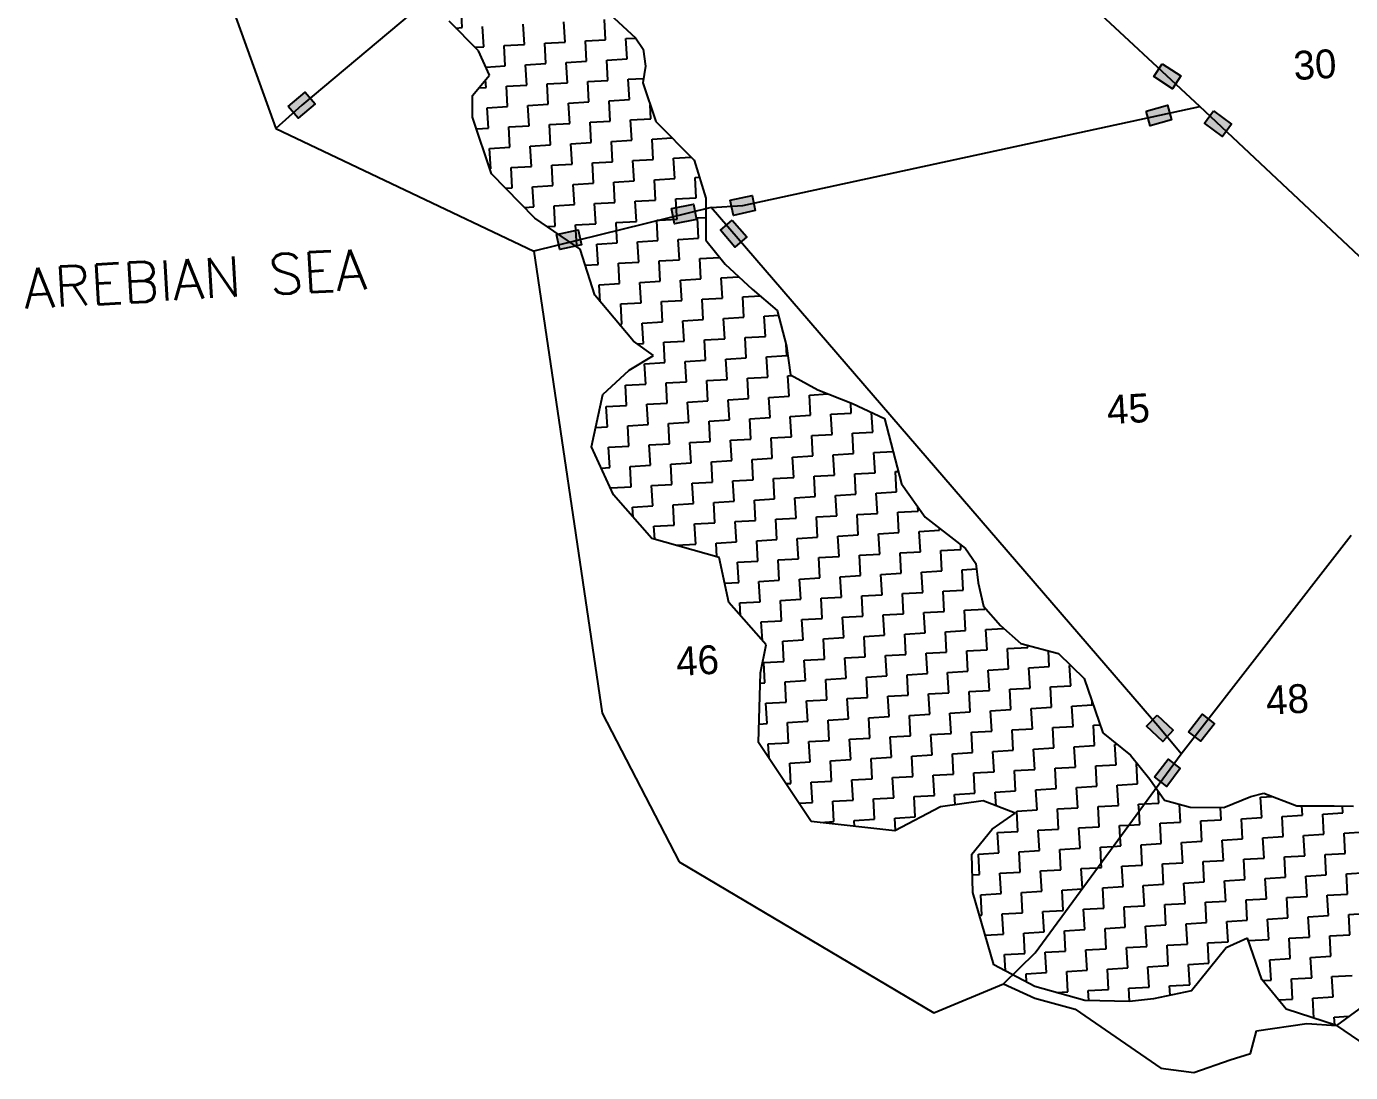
# Model space of a CAD drawing. Header units: metres. Extents: x 307586 to 310505, y 1912208 to 1914316.
# Drawn here: x 308103 to 308985, y 1912296 to 1912993 of the extents above; entities that cross this region are included whole.
import ezdxf

# ---------------------------------------------------------------- set-up
doc = ezdxf.new("R2010")
doc.units = ezdxf.units.M
for name, color, linetype in [('POLY_HATCH', 12, 'Continuous'), ('POLY_PARCEL', 6, 'Continuous'), ('TEXT_MAPOUT', 7, 'Continuous'), ('TEXT_PARCEL', 7, 'Continuous'), ('V_BOUND_LINE', 7, 'Continuous')]:
    doc.layers.add(name, color=color, linetype=linetype)
doc.styles.get("Standard").update_dxf_attribs({"font": 'simplex.shx'})
doc.styles.add('TEXT_MAP', font='')
doc.styles.get('TEXT_MAP').set_extended_font_data('Kruti Dev 050')

msp = doc.modelspace()

# ---------------------------------------------------------------- hatches: boundary and pattern name
for points in [[(308865.98, 1912951.9), (308871.59, 1912960.51), (308859.14, 1912968.62), (308853.53, 1912960.01)], [(308294.87, 1912941.83), (308288.27, 1912949.71), (308276.89, 1912940.16), (308283.49, 1912932.28)], [(308865.48, 1912931.12), (308862.76, 1912941.03), (308848.43, 1912937.09), (308851.16, 1912927.18)], [(308899.31, 1912920.09), (308905.39, 1912928.38), (308893.41, 1912937.17), (308887.33, 1912928.88)], [(308548.81, 1912864.82), (308546.87, 1912874.92), (308532.28, 1912872.11), (308534.22, 1912862.02)], [(308588.1, 1912870.7), (308585.93, 1912880.74), (308571.41, 1912877.6), (308573.58, 1912867.56)], [(308574.56, 1912846.45), (308582.35, 1912853.16), (308572.65, 1912864.42), (308564.87, 1912857.71)], [(308472.29, 1912847.86), (308470.17, 1912857.91), (308455.63, 1912854.84), (308457.76, 1912844.78)], [(308859.52, 1912517.01), (308866.57, 1912524.5), (308855.74, 1912534.67), (308848.7, 1912527.19)], [(308894.01, 1912528.88), (308885.89, 1912535.19), (308876.78, 1912523.45), (308884.9, 1912517.15)], [(308871.23, 1912498.93), (308863.08, 1912505.18), (308854.04, 1912493.4), (308862.19, 1912487.14)]]:
    msp.add_hatch(color=256).paths.add_polyline_path(points)

# ---------------------------------------------------------------- linework, layer by layer
for points in [[(308859.14, 1912968.62), (308871.59, 1912960.51), (308865.98, 1912951.9), (308853.53, 1912960.01)], [(308276.89, 1912940.16), (308288.27, 1912949.71), (308294.87, 1912941.83), (308283.49, 1912932.28)], [(308848.43, 1912937.09), (308862.76, 1912941.03), (308865.48, 1912931.12), (308851.16, 1912927.18)], [(308893.41, 1912937.17), (308905.39, 1912928.38), (308899.31, 1912920.09), (308887.33, 1912928.88)], [(308532.28, 1912872.11), (308546.87, 1912874.92), (308548.81, 1912864.82), (308534.22, 1912862.02)], [(308571.41, 1912877.6), (308585.93, 1912880.74), (308588.1, 1912870.7), (308573.58, 1912867.56)], [(308572.65, 1912864.42), (308582.35, 1912853.16), (308574.56, 1912846.45), (308564.87, 1912857.71)], [(308455.63, 1912854.84), (308470.17, 1912857.91), (308472.29, 1912847.86), (308457.76, 1912844.78)], [(308855.74, 1912534.67), (308866.57, 1912524.5), (308859.52, 1912517.01), (308848.7, 1912527.19)], [(308876.78, 1912523.45), (308885.89, 1912535.19), (308894.01, 1912528.88), (308884.9, 1912517.15)], [(308854.04, 1912493.4), (308863.08, 1912505.18), (308871.23, 1912498.93), (308862.19, 1912487.14)]]:
    msp.add_lwpolyline(points, close=True)
at = {"layer": 'POLY_HATCH', "linetype": 'Continuous'}
for p, q in [((308392.86, 1912992.63), (308392.09, 1913006.16)), ((308461.32, 1912982.97), (308460.54, 1912996.51)), ((308488.39, 1912984.52), (308487.61, 1912998.06)), ((308388.6, 1912992.38), (308392.86, 1912992.63)), ((308407.17, 1912979.87), (308406.4, 1912993.4)), ((308434.25, 1912981.42), (308433.47, 1912994.96)), ((308401.36, 1912979.54), (308407.17, 1912979.87)), ((308420.71, 1912980.65), (308434.25, 1912981.42)), ((308421.49, 1912967.11), (308420.71, 1912980.65)), ((308447.78, 1912982.2), (308461.32, 1912982.97)), ((308448.56, 1912968.66), (308447.78, 1912982.2)), ((308474.85, 1912983.75), (308488.39, 1912984.52)), ((308475.63, 1912970.21), (308474.85, 1912983.75)), ((308501.92, 1912985.3), (308508.34, 1912985.67)), ((308502.7, 1912971.77), (308501.92, 1912985.3)), ((308462.09, 1912969.44), (308475.63, 1912970.21)), ((308489.16, 1912970.99), (308502.7, 1912971.77)), ((308489.94, 1912957.45), (308489.16, 1912970.99)), ((308408.5, 1912966.37), (308421.49, 1912967.11)), ((308435.02, 1912967.89), (308448.56, 1912968.66)), ((308435.8, 1912954.35), (308435.02, 1912967.89)), ((308462.87, 1912955.9), (308462.09, 1912969.44)), ((308404, 1912952.53), (308408.73, 1912952.8)), ((308408.73, 1912952.8), (308408.44, 1912957.83)), ((308422.26, 1912953.57), (308435.8, 1912954.35)), ((308423.04, 1912940.04), (308422.26, 1912953.57)), ((308449.33, 1912955.13), (308462.87, 1912955.9)), ((308450.11, 1912941.59), (308449.33, 1912955.13)), ((308476.4, 1912956.68), (308489.94, 1912957.45)), ((308477.18, 1912943.14), (308476.4, 1912956.68)), ((308503.48, 1912958.23), (308513.59, 1912958.81)), ((308504.25, 1912944.69), (308503.48, 1912958.23)), ((308490.72, 1912943.92), (308504.25, 1912944.69)), ((308491.49, 1912930.38), (308490.72, 1912943.92)), ((308409.5, 1912939.26), (308423.04, 1912940.04)), ((308410.28, 1912925.73), (308409.5, 1912939.26)), ((308436.57, 1912940.81), (308450.11, 1912941.59)), ((308437.35, 1912927.28), (308436.57, 1912940.81)), ((308463.65, 1912942.37), (308477.18, 1912943.14)), ((308464.42, 1912928.83), (308463.65, 1912942.37)), ((308518.56, 1912931.93), (308518.03, 1912941.19)), ((308423.81, 1912926.5), (308437.35, 1912927.28)), ((308424.59, 1912912.97), (308423.81, 1912926.5)), ((308450.89, 1912928.05), (308464.42, 1912928.83)), ((308451.66, 1912914.52), (308450.89, 1912928.05)), ((308477.96, 1912929.61), (308491.49, 1912930.38)), ((308478.73, 1912916.07), (308477.96, 1912929.61)), ((308505.03, 1912931.16), (308518.56, 1912931.93)), ((308505.8, 1912917.62), (308505.03, 1912931.16)), ((308402.32, 1912925.27), (308410.28, 1912925.73)), ((308492.27, 1912916.85), (308505.8, 1912917.62)), ((308519.34, 1912918.4), (308532.57, 1912919.16)), ((308520.12, 1912904.86), (308519.34, 1912918.4)), ((308411.05, 1912912.19), (308424.59, 1912912.97)), ((308411.83, 1912898.66), (308411.05, 1912912.19)), ((308438.13, 1912913.74), (308451.66, 1912914.52)), ((308438.9, 1912900.21), (308438.13, 1912913.74)), ((308465.2, 1912915.29), (308478.73, 1912916.07)), ((308465.97, 1912901.76), (308465.2, 1912915.29)), ((308493.04, 1912903.31), (308492.27, 1912916.85)), ((308425.37, 1912899.43), (308438.9, 1912900.21)), ((308426.14, 1912885.9), (308425.37, 1912899.43)), ((308452.44, 1912900.98), (308465.97, 1912901.76)), ((308453.21, 1912887.45), (308452.44, 1912900.98)), ((308479.51, 1912902.54), (308493.04, 1912903.31)), ((308480.28, 1912889), (308479.51, 1912902.54)), ((308506.58, 1912904.09), (308520.12, 1912904.86)), ((308507.36, 1912890.55), (308506.58, 1912904.09)), ((308533.65, 1912905.64), (308545.29, 1912906.31)), ((308534.43, 1912892.1), (308533.65, 1912905.64)), ((308411.21, 1912898.62), (308411.83, 1912898.66)), ((308493.82, 1912889.78), (308507.36, 1912890.55)), ((308520.89, 1912891.33), (308534.43, 1912892.1)), ((308521.67, 1912877.79), (308520.89, 1912891.33)), ((308547.96, 1912892.88), (308550.82, 1912893.04)), ((308548.74, 1912879.34), (308547.96, 1912892.88)), ((308421.75, 1912885.64), (308426.14, 1912885.9)), ((308439.68, 1912886.67), (308453.21, 1912887.45)), ((308440.45, 1912873.14), (308439.68, 1912886.67)), ((308466.75, 1912888.22), (308480.28, 1912889)), ((308467.52, 1912874.69), (308466.75, 1912888.22)), ((308494.6, 1912876.24), (308493.82, 1912889.78)), ((308434.33, 1912872.79), (308440.45, 1912873.14)), ((308453.99, 1912873.91), (308467.52, 1912874.69)), ((308454.77, 1912860.38), (308453.99, 1912873.91)), ((308481.06, 1912875.46), (308494.6, 1912876.24)), ((308481.84, 1912861.93), (308481.06, 1912875.46)), ((308508.13, 1912877.02), (308521.67, 1912877.79)), ((308508.91, 1912863.48), (308508.13, 1912877.02)), ((308535.2, 1912878.57), (308548.74, 1912879.34)), ((308535.85, 1912867.23), (308535.2, 1912878.57)), ((308522.44, 1912864.26), (308524.16, 1912864.35)), ((308522.46, 1912863.94), (308522.44, 1912864.26)), ((308524.16, 1912864.35), (308535.98, 1912865.03)), ((308535.98, 1912865.03), (308535.85, 1912867.23)), ((308549.51, 1912865.81), (308555.17, 1912866.13)), ((308550.29, 1912852.27), (308549.51, 1912865.81)), ((308449.43, 1912860.07), (308454.77, 1912860.38)), ((308468.3, 1912861.15), (308481.84, 1912861.93)), ((308468.89, 1912850.79), (308468.3, 1912861.15)), ((308495.37, 1912862.7), (308508.91, 1912863.48)), ((308495.68, 1912857.36), (308495.37, 1912862.7)), ((308496.15, 1912849.17), (308495.68, 1912857.36)), ((308523.22, 1912850.72), (308522.46, 1912863.94)), ((308467.62, 1912847.53), (308469.08, 1912847.62)), ((308469.08, 1912847.62), (308468.89, 1912850.79)), ((308482.61, 1912848.39), (308496.15, 1912849.17)), ((308483.39, 1912834.86), (308482.61, 1912848.39)), ((308509.68, 1912849.94), (308523.22, 1912850.72)), ((308510.46, 1912836.41), (308509.68, 1912849.94)), ((308536.75, 1912851.5), (308550.29, 1912852.27)), ((308537.53, 1912837.96), (308536.75, 1912851.5)), ((308523.99, 1912837.19), (308537.53, 1912837.96)), ((308551.07, 1912838.74), (308564.48, 1912839.51)), ((308551.84, 1912825.2), (308551.07, 1912838.74)), ((308474.69, 1912834.36), (308483.39, 1912834.86)), ((308496.92, 1912835.63), (308510.46, 1912836.41)), ((308497.7, 1912822.1), (308496.92, 1912835.63)), ((308524.77, 1912823.65), (308523.99, 1912837.19)), ((308484.16, 1912821.32), (308497.7, 1912822.1)), ((308484.82, 1912809.89), (308484.16, 1912821.32)), ((308511.24, 1912822.87), (308524.77, 1912823.65)), ((308512.01, 1912809.34), (308511.24, 1912822.87)), ((308538.31, 1912824.43), (308551.84, 1912825.2)), ((308539.08, 1912810.89), (308538.31, 1912824.43)), ((308565.38, 1912825.98), (308577.05, 1912826.65)), ((308566.15, 1912812.44), (308565.38, 1912825.98)), ((308552.62, 1912811.67), (308566.15, 1912812.44)), ((308553.39, 1912798.13), (308552.62, 1912811.67)), ((308579.69, 1912813.22), (308591.22, 1912813.88)), ((308580.47, 1912799.68), (308579.69, 1912813.22)), ((308498.48, 1912808.56), (308512.01, 1912809.34)), ((308499.25, 1912795.03), (308498.48, 1912808.56)), ((308525.55, 1912810.11), (308539.08, 1912810.89)), ((308526.32, 1912796.58), (308525.55, 1912810.11)), ((308497.45, 1912794.92), (308499.25, 1912795.03)), ((308512.79, 1912795.8), (308526.32, 1912796.58)), ((308513.56, 1912782.27), (308512.79, 1912795.8)), ((308539.86, 1912797.35), (308553.39, 1912798.13)), ((308540.63, 1912783.82), (308539.86, 1912797.35)), ((308566.93, 1912798.91), (308580.47, 1912799.68)), ((308567.71, 1912785.37), (308566.93, 1912798.91)), ((308594, 1912800.46), (308603.56, 1912801.01)), ((308594.78, 1912786.92), (308594, 1912800.46)), ((308554.17, 1912784.59), (308567.71, 1912785.37)), ((308581.24, 1912786.15), (308594.78, 1912786.92)), ((308582.02, 1912772.61), (308581.24, 1912786.15)), ((308509.29, 1912782.02), (308513.56, 1912782.27)), ((308527.1, 1912783.04), (308540.63, 1912783.82)), ((308527.87, 1912769.51), (308527.1, 1912783.04)), ((308554.95, 1912771.06), (308554.17, 1912784.59)), ((308609.09, 1912774.16), (308608.68, 1912781.35)), ((308514.34, 1912768.73), (308527.87, 1912769.51)), ((308515.11, 1912755.2), (308514.34, 1912768.73)), ((308541.41, 1912770.28), (308554.95, 1912771.06)), ((308542.19, 1912756.75), (308541.41, 1912770.28)), ((308568.48, 1912771.83), (308582.02, 1912772.61)), ((308569.26, 1912758.3), (308568.48, 1912771.83)), ((308595.55, 1912773.39), (308609.09, 1912774.16)), ((308596.33, 1912759.85), (308595.55, 1912773.39)), ((308555.72, 1912757.52), (308569.26, 1912758.3)), ((308582.79, 1912759.08), (308596.33, 1912759.85)), ((308583.57, 1912745.54), (308582.79, 1912759.08)), ((308609.86, 1912760.63), (308612.68, 1912760.79)), ((308610.64, 1912747.09), (308609.86, 1912760.63)), ((308501.58, 1912754.42), (308515.11, 1912755.2)), ((308502.36, 1912740.88), (308501.58, 1912754.42)), ((308528.65, 1912755.97), (308542.19, 1912756.75)), ((308529.43, 1912742.44), (308528.65, 1912755.97)), ((308556.5, 1912743.99), (308555.72, 1912757.52)), ((308488.82, 1912740.11), (308502.36, 1912740.88)), ((308515.89, 1912741.66), (308529.43, 1912742.44)), ((308516.67, 1912728.12), (308515.89, 1912741.66)), ((308542.96, 1912743.21), (308556.5, 1912743.99)), ((308543.74, 1912729.68), (308542.96, 1912743.21)), ((308570.03, 1912744.76), (308583.57, 1912745.54)), ((308570.81, 1912731.23), (308570.03, 1912744.76)), ((308597.1, 1912746.32), (308610.64, 1912747.09)), ((308597.88, 1912732.78), (308597.1, 1912746.32)), ((308624.18, 1912747.87), (308636.51, 1912748.57)), ((308624.95, 1912734.33), (308624.18, 1912747.87)), ((308652.02, 1912735.88), (308651.64, 1912742.58)), ((308489.6, 1912726.57), (308488.82, 1912740.11)), ((308584.34, 1912732), (308597.88, 1912732.78)), ((308585.12, 1912718.47), (308584.34, 1912732)), ((308611.42, 1912733.56), (308624.95, 1912734.33)), ((308612.19, 1912720.02), (308611.42, 1912733.56)), ((308638.49, 1912735.11), (308652.02, 1912735.88)), ((308639.26, 1912721.57), (308638.49, 1912735.11)), ((308666.33, 1912723.12), (308665.59, 1912736.15)), ((308481.66, 1912726.12), (308489.6, 1912726.57)), ((308503.13, 1912727.35), (308516.67, 1912728.12)), ((308503.91, 1912713.81), (308503.13, 1912727.35)), ((308530.2, 1912728.9), (308543.74, 1912729.68)), ((308530.98, 1912715.36), (308530.2, 1912728.9)), ((308557.27, 1912730.45), (308570.81, 1912731.23)), ((308558.05, 1912716.92), (308557.27, 1912730.45)), ((308652.8, 1912722.35), (308666.33, 1912723.12)), ((308517.44, 1912714.59), (308530.98, 1912715.36)), ((308518.22, 1912701.05), (308517.44, 1912714.59)), ((308544.51, 1912716.14), (308558.05, 1912716.92)), ((308545.29, 1912702.61), (308544.51, 1912716.14)), ((308571.58, 1912717.69), (308585.12, 1912718.47)), ((308572.36, 1912704.16), (308571.58, 1912717.69)), ((308598.66, 1912719.24), (308612.19, 1912720.02)), ((308599.43, 1912705.71), (308598.66, 1912719.24)), ((308625.73, 1912720.8), (308639.26, 1912721.57)), ((308626.5, 1912707.26), (308625.73, 1912720.8)), ((308653.57, 1912708.81), (308652.8, 1912722.35)), ((308490.37, 1912713.04), (308503.91, 1912713.81)), ((308491.15, 1912699.5), (308490.37, 1912713.04)), ((308585.9, 1912704.93), (308599.43, 1912705.71)), ((308612.97, 1912706.48), (308626.5, 1912707.26)), ((308613.74, 1912692.95), (308612.97, 1912706.48)), ((308640.04, 1912708.04), (308653.57, 1912708.81)), ((308640.81, 1912694.5), (308640.04, 1912708.04)), ((308667.11, 1912709.59), (308679.87, 1912710.32)), ((308667.89, 1912696.05), (308667.11, 1912709.59)), ((308485.32, 1912699.17), (308491.15, 1912699.5)), ((308504.68, 1912700.28), (308518.22, 1912701.05)), ((308505.46, 1912686.74), (308504.68, 1912700.28)), ((308531.75, 1912701.83), (308545.29, 1912702.61)), ((308532.53, 1912688.29), (308531.75, 1912701.83)), ((308558.83, 1912703.38), (308572.36, 1912704.16)), ((308559.6, 1912689.85), (308558.83, 1912703.38)), ((308586.67, 1912691.4), (308585.9, 1912704.93)), ((308681.42, 1912696.83), (308683.35, 1912696.94)), ((308682.2, 1912683.29), (308681.42, 1912696.83)), ((308518.99, 1912687.52), (308532.53, 1912688.29)), ((308546.07, 1912689.07), (308559.6, 1912689.85)), ((308546.84, 1912675.53), (308546.07, 1912689.07)), ((308573.14, 1912690.62), (308586.67, 1912691.4)), ((308573.91, 1912677.09), (308573.14, 1912690.62)), ((308600.21, 1912692.17), (308613.74, 1912692.95)), ((308600.98, 1912678.64), (308600.21, 1912692.17)), ((308627.28, 1912693.72), (308640.81, 1912694.5)), ((308628.06, 1912680.19), (308627.28, 1912693.72)), ((308654.35, 1912695.28), (308667.89, 1912696.05)), ((308655.13, 1912681.74), (308654.35, 1912695.28)), ((308491.92, 1912685.97), (308505.46, 1912686.74)), ((308492, 1912684.58), (308491.92, 1912685.97)), ((308519.77, 1912673.98), (308518.99, 1912687.52)), ((308614.52, 1912679.41), (308628.06, 1912680.19)), ((308615.3, 1912665.88), (308614.52, 1912679.41)), ((308641.59, 1912680.97), (308655.13, 1912681.74)), ((308642.37, 1912667.43), (308641.59, 1912680.97)), ((308668.66, 1912682.52), (308682.2, 1912683.29)), ((308669.44, 1912668.98), (308668.66, 1912682.52)), ((308506.23, 1912673.21), (308519.77, 1912673.98)), ((308506.62, 1912666.52), (308506.23, 1912673.21)), ((308533.31, 1912674.76), (308546.84, 1912675.53)), ((308534.08, 1912661.22), (308533.31, 1912674.76)), ((308560.38, 1912676.31), (308573.91, 1912677.09)), ((308561.15, 1912662.77), (308560.38, 1912676.31)), ((308587.45, 1912677.86), (308600.98, 1912678.64)), ((308588.22, 1912664.33), (308587.45, 1912677.86)), ((308682.97, 1912669.76), (308696.51, 1912670.53)), ((308696.51, 1912670.53), (308696.35, 1912673.3)), ((308520.55, 1912660.45), (308534.08, 1912661.22)), ((308547.62, 1912662), (308561.15, 1912662.77)), ((308548.39, 1912648.46), (308547.62, 1912662)), ((308574.69, 1912663.55), (308588.22, 1912664.33)), ((308575.46, 1912650.01), (308574.69, 1912663.55)), ((308601.76, 1912665.1), (308615.3, 1912665.88)), ((308602.54, 1912651.57), (308601.76, 1912665.1)), ((308628.83, 1912666.65), (308642.37, 1912667.43)), ((308629.61, 1912653.12), (308628.83, 1912666.65)), ((308655.9, 1912668.21), (308669.44, 1912668.98)), ((308656.68, 1912654.67), (308655.9, 1912668.21)), ((308683.75, 1912656.22), (308682.97, 1912669.76)), ((308521.04, 1912651.82), (308520.55, 1912660.45)), ((308616.07, 1912652.34), (308629.61, 1912653.12)), ((308643.14, 1912653.89), (308656.68, 1912654.67)), ((308643.92, 1912640.36), (308643.14, 1912653.89)), ((308670.21, 1912655.45), (308683.75, 1912656.22)), ((308670.99, 1912641.91), (308670.21, 1912655.45)), ((308697.28, 1912657), (308710.82, 1912657.77)), ((308698.06, 1912643.46), (308697.28, 1912657)), ((308710.82, 1912657.77), (308710.75, 1912658.98)), ((308535.54, 1912647.73), (308548.39, 1912648.46)), ((308561.93, 1912649.24), (308575.46, 1912650.01)), ((308562.45, 1912640.13), (308561.93, 1912649.24)), ((308589, 1912650.79), (308602.54, 1912651.57)), ((308589.78, 1912637.25), (308589, 1912650.79)), ((308616.85, 1912638.81), (308616.07, 1912652.34)), ((308711.6, 1912644.24), (308725.13, 1912645.01)), ((308712.37, 1912630.7), (308711.6, 1912644.24)), ((308725.13, 1912645.01), (308724.97, 1912647.92)), ((308576.24, 1912636.48), (308589.78, 1912637.25)), ((308577.02, 1912622.94), (308576.24, 1912636.48)), ((308603.31, 1912638.03), (308616.85, 1912638.81)), ((308604.09, 1912624.5), (308603.31, 1912638.03)), ((308630.38, 1912639.58), (308643.92, 1912640.36)), ((308631.16, 1912626.05), (308630.38, 1912639.58)), ((308657.45, 1912641.13), (308670.99, 1912641.91)), ((308658.23, 1912627.6), (308657.45, 1912641.13)), ((308684.53, 1912642.69), (308698.06, 1912643.46)), ((308685.3, 1912629.15), (308684.53, 1912642.69)), ((308617.62, 1912625.27), (308631.16, 1912626.05)), ((308644.69, 1912626.82), (308658.23, 1912627.6)), ((308645.47, 1912613.29), (308644.69, 1912626.82)), ((308671.77, 1912628.37), (308685.3, 1912629.15)), ((308672.54, 1912614.84), (308671.77, 1912628.37)), ((308698.84, 1912629.93), (308712.37, 1912630.7)), ((308699.61, 1912616.39), (308698.84, 1912629.93)), ((308725.91, 1912631.48), (308735.44, 1912632.02)), ((308726.68, 1912617.94), (308725.91, 1912631.48)), ((308567.76, 1912622.41), (308577.02, 1912622.94)), ((308590.55, 1912623.72), (308604.09, 1912624.5)), ((308591.33, 1912610.18), (308590.55, 1912623.72)), ((308618.4, 1912611.74), (308617.62, 1912625.27)), ((308713.15, 1912617.17), (308726.68, 1912617.94)), ((308713.92, 1912603.63), (308713.15, 1912617.17)), ((308577.79, 1912609.41), (308591.33, 1912610.18)), ((308578.28, 1912600.85), (308577.79, 1912609.41)), ((308604.86, 1912610.96), (308618.4, 1912611.74)), ((308605.64, 1912597.42), (308604.86, 1912610.96)), ((308631.93, 1912612.51), (308645.47, 1912613.29)), ((308632.71, 1912598.98), (308631.93, 1912612.51)), ((308659.01, 1912614.06), (308672.54, 1912614.84)), ((308659.78, 1912600.53), (308659.01, 1912614.06)), ((308686.08, 1912615.62), (308699.61, 1912616.39)), ((308686.85, 1912602.08), (308686.08, 1912615.62)), ((308646.25, 1912599.75), (308659.78, 1912600.53)), ((308647.02, 1912586.22), (308646.25, 1912599.75)), ((308673.32, 1912601.3), (308686.85, 1912602.08)), ((308674.09, 1912587.77), (308673.32, 1912601.3)), ((308700.39, 1912602.86), (308713.92, 1912603.63)), ((308701.16, 1912589.32), (308700.39, 1912602.86)), ((308727.46, 1912604.41), (308741, 1912605.18)), ((308728.24, 1912590.87), (308727.46, 1912604.41)), ((308741, 1912605.18), (308740.93, 1912606.38)), ((308592.1, 1912596.65), (308605.64, 1912597.42)), ((308592.81, 1912584.36), (308592.1, 1912596.65)), ((308619.18, 1912598.2), (308632.71, 1912598.98)), ((308619.95, 1912584.66), (308619.18, 1912598.2)), ((308714.7, 1912590.1), (308728.24, 1912590.87)), ((308741.77, 1912591.65), (308753.52, 1912592.32)), ((308742.55, 1912578.11), (308741.77, 1912591.65)), ((308606.42, 1912583.89), (308619.95, 1912584.66)), ((308607.19, 1912570.35), (308606.42, 1912583.89)), ((308633.49, 1912585.44), (308647.02, 1912586.22)), ((308634.26, 1912571.9), (308633.49, 1912585.44)), ((308660.56, 1912586.99), (308674.09, 1912587.77)), ((308661.33, 1912573.46), (308660.56, 1912586.99)), ((308687.63, 1912588.54), (308701.16, 1912589.32)), ((308688.4, 1912575.01), (308687.63, 1912588.54)), ((308715.48, 1912576.56), (308714.7, 1912590.1)), ((308647.8, 1912572.68), (308661.33, 1912573.46)), ((308674.87, 1912574.23), (308688.4, 1912575.01)), ((308675.65, 1912560.7), (308674.87, 1912574.23)), ((308701.94, 1912575.78), (308715.48, 1912576.56)), ((308702.72, 1912562.25), (308701.94, 1912575.78)), ((308729.01, 1912577.34), (308742.55, 1912578.11)), ((308729.79, 1912563.8), (308729.01, 1912577.34)), ((308756.08, 1912578.89), (308769.62, 1912579.66)), ((308756.86, 1912565.35), (308756.08, 1912578.89)), ((308769.62, 1912579.66), (308769.54, 1912580.98)), ((308783.93, 1912566.9), (308783.33, 1912577.4)), ((308593.66, 1912569.58), (308607.19, 1912570.35)), ((308594.43, 1912556.04), (308593.66, 1912569.58)), ((308620.73, 1912571.13), (308634.26, 1912571.9)), ((308621.5, 1912557.59), (308620.73, 1912571.13)), ((308648.57, 1912559.14), (308647.8, 1912572.68)), ((308743.32, 1912564.58), (308756.86, 1912565.35)), ((308744.1, 1912551.04), (308743.32, 1912564.58)), ((308770.39, 1912566.13), (308783.93, 1912566.9)), ((308771.17, 1912552.59), (308770.39, 1912566.13)), ((308797.47, 1912567.68), (308798.18, 1912567.72)), ((308798.24, 1912554.14), (308797.47, 1912567.68)), ((308591.46, 1912555.87), (308594.43, 1912556.04)), ((308607.97, 1912556.82), (308621.5, 1912557.59)), ((308608.74, 1912543.28), (308607.97, 1912556.82)), ((308635.04, 1912558.37), (308648.57, 1912559.14)), ((308635.81, 1912544.83), (308635.04, 1912558.37)), ((308662.11, 1912559.92), (308675.65, 1912560.7)), ((308662.89, 1912546.39), (308662.11, 1912559.92)), ((308689.18, 1912561.47), (308702.72, 1912562.25)), ((308689.96, 1912547.94), (308689.18, 1912561.47)), ((308716.25, 1912563.02), (308729.79, 1912563.8)), ((308717.03, 1912549.49), (308716.25, 1912563.02)), ((308676.42, 1912547.16), (308689.96, 1912547.94)), ((308677.2, 1912533.63), (308676.42, 1912547.16)), ((308703.49, 1912548.71), (308717.03, 1912549.49)), ((308704.27, 1912535.18), (308703.49, 1912548.71)), ((308730.56, 1912550.26), (308744.1, 1912551.04)), ((308731.34, 1912536.73), (308730.56, 1912550.26)), ((308757.63, 1912551.82), (308771.17, 1912552.59)), ((308758.41, 1912538.28), (308757.63, 1912551.82)), ((308784.71, 1912553.37), (308798.24, 1912554.14)), ((308785.48, 1912539.83), (308784.71, 1912553.37)), ((308595.21, 1912542.51), (308608.74, 1912543.28)), ((308595.98, 1912528.97), (308595.21, 1912542.51)), ((308622.28, 1912544.06), (308635.81, 1912544.83)), ((308623.05, 1912530.52), (308622.28, 1912544.06)), ((308649.35, 1912545.61), (308662.89, 1912546.39)), ((308650.13, 1912532.07), (308649.35, 1912545.61)), ((308744.88, 1912537.51), (308758.41, 1912538.28)), ((308771.95, 1912539.06), (308785.48, 1912539.83)), ((308772.72, 1912525.52), (308771.95, 1912539.06)), ((308799.02, 1912540.61), (308812.55, 1912541.38)), ((308799.79, 1912527.07), (308799.02, 1912540.61)), ((308812.55, 1912541.38), (308812.43, 1912543.53)), ((308590.68, 1912528.67), (308595.98, 1912528.97)), ((308609.52, 1912529.75), (308623.05, 1912530.52)), ((308610.3, 1912516.21), (308609.52, 1912529.75)), ((308636.59, 1912531.3), (308650.13, 1912532.07)), ((308637.37, 1912517.76), (308636.59, 1912531.3)), ((308663.66, 1912532.85), (308677.2, 1912533.63)), ((308664.44, 1912519.31), (308663.66, 1912532.85)), ((308690.73, 1912534.4), (308704.27, 1912535.18)), ((308691.51, 1912520.87), (308690.73, 1912534.4)), ((308717.8, 1912535.95), (308731.34, 1912536.73)), ((308718.58, 1912522.42), (308717.8, 1912535.95)), ((308745.65, 1912523.97), (308744.88, 1912537.51)), ((308677.97, 1912520.09), (308691.51, 1912520.87)), ((308678.75, 1912506.55), (308677.97, 1912520.09)), ((308705.04, 1912521.64), (308718.58, 1912522.42)), ((308705.82, 1912508.11), (308705.04, 1912521.64)), ((308732.12, 1912523.19), (308745.65, 1912523.97)), ((308732.89, 1912509.66), (308732.12, 1912523.19)), ((308759.19, 1912524.75), (308772.72, 1912525.52)), ((308759.96, 1912511.21), (308759.19, 1912524.75)), ((308786.26, 1912526.3), (308799.79, 1912527.07)), ((308787.03, 1912512.76), (308786.26, 1912526.3)), ((308813.33, 1912527.85), (308817.76, 1912528.1)), ((308814.1, 1912514.31), (308813.33, 1912527.85)), ((308596.76, 1912515.43), (308610.3, 1912516.21)), ((308597.31, 1912505.8), (308596.76, 1912515.43)), ((308623.83, 1912516.99), (308637.37, 1912517.76)), ((308624.61, 1912503.45), (308623.83, 1912516.99)), ((308650.9, 1912518.54), (308664.44, 1912519.31)), ((308651.68, 1912505), (308650.9, 1912518.54)), ((308773.5, 1912511.99), (308787.03, 1912512.76)), ((308774.27, 1912498.45), (308773.5, 1912511.99)), ((308800.57, 1912513.54), (308814.1, 1912514.31)), ((308801.35, 1912500), (308800.57, 1912513.54)), ((308827.64, 1912515.09), (308829.08, 1912515.17)), ((308828.42, 1912501.55), (308827.64, 1912515.09)), ((308611.07, 1912502.67), (308624.61, 1912503.45)), ((308611.85, 1912489.14), (308611.07, 1912502.67)), ((308638.14, 1912504.23), (308651.68, 1912505)), ((308638.92, 1912490.69), (308638.14, 1912504.23)), ((308665.21, 1912505.78), (308678.75, 1912506.55)), ((308665.99, 1912492.24), (308665.21, 1912505.78)), ((308692.28, 1912507.33), (308705.82, 1912508.11)), ((308693.06, 1912493.79), (308692.28, 1912507.33)), ((308719.36, 1912508.88), (308732.89, 1912509.66)), ((308720.13, 1912495.35), (308719.36, 1912508.88)), ((308746.43, 1912510.43), (308759.96, 1912511.21)), ((308747.2, 1912496.9), (308746.43, 1912510.43)), ((308679.52, 1912493.02), (308693.06, 1912493.79)), ((308706.6, 1912494.57), (308720.13, 1912495.35)), ((308707.37, 1912481.04), (308706.6, 1912494.57)), ((308733.67, 1912496.12), (308747.2, 1912496.9)), ((308734.44, 1912482.59), (308733.67, 1912496.12)), ((308760.74, 1912497.67), (308774.27, 1912498.45)), ((308761.51, 1912484.14), (308760.74, 1912497.67)), ((308787.81, 1912499.23), (308801.35, 1912500)), ((308788.59, 1912485.69), (308787.81, 1912499.23)), ((308814.88, 1912500.78), (308828.42, 1912501.55)), ((308815.66, 1912487.24), (308814.88, 1912500.78)), ((308841.95, 1912502.33), (308842.53, 1912502.36)), ((308842.73, 1912488.79), (308841.95, 1912502.33)), ((308608.58, 1912488.95), (308611.85, 1912489.14)), ((308625.38, 1912489.92), (308638.92, 1912490.69)), ((308626.16, 1912476.38), (308625.38, 1912489.92)), ((308652.45, 1912491.47), (308665.99, 1912492.24)), ((308653.23, 1912477.93), (308652.45, 1912491.47)), ((308680.3, 1912479.48), (308679.52, 1912493.02)), ((308775.05, 1912484.91), (308788.59, 1912485.69)), ((308775.83, 1912471.38), (308775.05, 1912484.91)), ((308802.12, 1912486.47), (308815.66, 1912487.24)), ((308802.9, 1912472.93), (308802.12, 1912486.47)), ((308829.19, 1912488.02), (308842.73, 1912488.79)), ((308829.97, 1912474.48), (308829.19, 1912488.02)), ((308617.32, 1912475.87), (308626.16, 1912476.38)), ((308639.69, 1912477.16), (308653.23, 1912477.93)), ((308640.47, 1912463.62), (308639.69, 1912477.16)), ((308666.77, 1912478.71), (308680.3, 1912479.48)), ((308667.54, 1912465.17), (308666.77, 1912478.71)), ((308693.84, 1912480.26), (308707.37, 1912481.04)), ((308694.61, 1912466.72), (308693.84, 1912480.26)), ((308720.91, 1912481.81), (308734.44, 1912482.59)), ((308721.3, 1912474.95), (308720.91, 1912481.81)), ((308747.98, 1912483.36), (308761.51, 1912484.14)), ((308748.5, 1912474.24), (308747.98, 1912483.36)), ((308847.45, 1912475.49), (308857.04, 1912476.03)), ((308857.04, 1912476.03), (308856.6, 1912483.76)), ((308924.72, 1912479.91), (308932.68, 1912480.37)), ((308925.49, 1912466.38), (308924.72, 1912479.91)), ((308762.29, 1912470.6), (308775.83, 1912471.38)), ((308763.07, 1912457.07), (308762.29, 1912470.6)), ((308789.36, 1912472.16), (308802.9, 1912472.93)), ((308790.14, 1912458.62), (308789.36, 1912472.16)), ((308816.43, 1912473.71), (308829.97, 1912474.48)), ((308817.21, 1912460.17), (308816.43, 1912473.71)), ((308843.5, 1912475.26), (308847.45, 1912475.49)), ((308843.78, 1912470.48), (308843.5, 1912475.26)), ((308844.28, 1912461.72), (308843.78, 1912470.48)), ((308871.35, 1912463.27), (308870.66, 1912475.25)), ((308898.42, 1912464.83), (308897.95, 1912473.06)), ((308939.03, 1912467.15), (308952.56, 1912467.93)), ((308939.8, 1912453.62), (308939.03, 1912467.15)), ((308952.56, 1912467.93), (308952.21, 1912474.2)), ((308966.1, 1912468.71), (308979.64, 1912469.48)), ((308966.88, 1912455.17), (308966.1, 1912468.71)), ((308979.64, 1912469.48), (308979.38, 1912474.02)), ((308631.52, 1912463.11), (308640.47, 1912463.62)), ((308654.01, 1912464.4), (308667.54, 1912465.17)), ((308654.23, 1912460.49), (308654.01, 1912464.4)), ((308681.08, 1912465.95), (308694.61, 1912466.72)), ((308681.55, 1912457.67), (308681.08, 1912465.95)), ((308776.6, 1912457.84), (308790.14, 1912458.62)), ((308803.67, 1912459.4), (308817.21, 1912460.17)), ((308804.45, 1912445.86), (308803.67, 1912459.4)), ((308830.74, 1912460.95), (308837.04, 1912461.31)), ((308831.18, 1912453.32), (308830.74, 1912460.95)), ((308837.04, 1912461.31), (308844.28, 1912461.72)), ((308857.82, 1912462.5), (308871.35, 1912463.27)), ((308858.59, 1912448.96), (308857.82, 1912462.5)), ((308884.89, 1912464.05), (308898.42, 1912464.83)), ((308885.66, 1912450.52), (308884.89, 1912464.05)), ((308911.96, 1912465.6), (308925.49, 1912466.38)), ((308912.73, 1912452.07), (308911.96, 1912465.6)), ((308749.53, 1912456.29), (308763.07, 1912457.07)), ((308750.31, 1912442.76), (308749.53, 1912456.29)), ((308777.38, 1912444.31), (308776.6, 1912457.84)), ((308831.52, 1912447.41), (308831.18, 1912453.32)), ((308872.13, 1912449.74), (308885.66, 1912450.52)), ((308872.9, 1912436.2), (308872.13, 1912449.74)), ((308899.2, 1912451.29), (308912.73, 1912452.07)), ((308899.97, 1912437.76), (308899.2, 1912451.29)), ((308926.27, 1912452.84), (308939.8, 1912453.62)), ((308927.05, 1912439.31), (308926.27, 1912452.84)), ((308953.34, 1912454.39), (308966.88, 1912455.17)), ((308954.12, 1912440.86), (308953.34, 1912454.39)), ((308980.41, 1912455.95), (308993.95, 1912456.72)), ((308981.19, 1912442.41), (308980.41, 1912455.95)), ((308736.77, 1912441.98), (308750.31, 1912442.76)), ((308737.55, 1912428.44), (308736.77, 1912441.98)), ((308763.84, 1912443.53), (308777.38, 1912444.31)), ((308764.62, 1912430), (308763.84, 1912443.53)), ((308790.91, 1912445.08), (308804.45, 1912445.86)), ((308791.69, 1912431.55), (308790.91, 1912445.08)), ((308817.98, 1912446.64), (308826.63, 1912447.13)), ((308818.58, 1912436.17), (308817.98, 1912446.64)), ((308826.63, 1912447.13), (308831.52, 1912447.41)), ((308845.06, 1912448.19), (308858.59, 1912448.96)), ((308845.83, 1912434.65), (308845.06, 1912448.19)), ((308940.58, 1912440.08), (308954.12, 1912440.86)), ((308967.65, 1912441.64), (308981.19, 1912442.41)), ((308968.43, 1912428.1), (308967.65, 1912441.64)), ((308805.22, 1912432.32), (308816.22, 1912432.95)), ((308805.99, 1912419.01), (308805.22, 1912432.32)), ((308816.22, 1912432.95), (308818.76, 1912433.1)), ((308818.76, 1912433.1), (308818.58, 1912436.17)), ((308832.3, 1912433.88), (308845.83, 1912434.65)), ((308833.07, 1912420.34), (308832.3, 1912433.88)), ((308859.37, 1912435.43), (308872.9, 1912436.2)), ((308860.14, 1912421.89), (308859.37, 1912435.43)), ((308886.44, 1912436.98), (308899.97, 1912437.76)), ((308887.21, 1912423.44), (308886.44, 1912436.98)), ((308913.51, 1912438.53), (308927.05, 1912439.31)), ((308914.29, 1912425), (308913.51, 1912438.53)), ((308941.36, 1912426.55), (308940.58, 1912440.08)), ((308732.77, 1912428.17), (308737.55, 1912428.44)), ((308751.08, 1912429.22), (308764.62, 1912430)), ((308751.86, 1912415.68), (308751.08, 1912429.22)), ((308778.15, 1912430.77), (308791.69, 1912431.55)), ((308778.93, 1912417.24), (308778.15, 1912430.77)), ((308873.68, 1912422.67), (308887.21, 1912423.44)), ((308900.75, 1912424.22), (308914.29, 1912425)), ((308901.53, 1912410.68), (308900.75, 1912424.22)), ((308927.82, 1912425.77), (308941.36, 1912426.55)), ((308928.6, 1912412.24), (308927.82, 1912425.77)), ((308954.89, 1912427.32), (308968.43, 1912428.1)), ((308955.67, 1912413.79), (308954.89, 1912427.32)), ((308981.96, 1912428.88), (308995.5, 1912429.65)), ((308982.74, 1912415.34), (308981.96, 1912428.88)), ((308738.32, 1912414.91), (308751.86, 1912415.68)), ((308739.1, 1912401.37), (308738.32, 1912414.91)), ((308765.39, 1912416.46), (308778.93, 1912417.24)), ((308766.17, 1912402.93), (308765.39, 1912416.46)), ((308792.47, 1912418.01), (308805.81, 1912418.78)), ((308793.24, 1912404.48), (308792.47, 1912418.01)), ((308805.81, 1912418.78), (308806, 1912418.79)), ((308806, 1912418.79), (308805.99, 1912419.01)), ((308819.54, 1912419.56), (308833.07, 1912420.34)), ((308820.31, 1912406.03), (308819.54, 1912419.56)), ((308846.61, 1912421.12), (308860.14, 1912421.89)), ((308847.38, 1912407.58), (308846.61, 1912421.12)), ((308874.45, 1912409.13), (308873.68, 1912422.67)), ((308969.2, 1912414.56), (308982.74, 1912415.34)), ((308969.98, 1912401.03), (308969.2, 1912414.56)), ((308806.78, 1912405.25), (308820.31, 1912406.03)), ((308833.85, 1912406.8), (308847.38, 1912407.58)), ((308834.62, 1912393.27), (308833.85, 1912406.8)), ((308860.92, 1912408.36), (308874.45, 1912409.13)), ((308861.69, 1912394.82), (308860.92, 1912408.36)), ((308887.99, 1912409.91), (308901.53, 1912410.68)), ((308888.77, 1912396.37), (308887.99, 1912409.91)), ((308915.06, 1912411.46), (308928.6, 1912412.24)), ((308915.84, 1912397.92), (308915.06, 1912411.46)), ((308942.13, 1912413.01), (308955.67, 1912413.79)), ((308942.91, 1912399.48), (308942.13, 1912413.01)), ((308737.46, 1912401.28), (308739.1, 1912401.37)), ((308752.63, 1912402.15), (308766.17, 1912402.93)), ((308753.41, 1912388.61), (308752.63, 1912402.15)), ((308779.71, 1912403.7), (308793.24, 1912404.48)), ((308780.48, 1912390.17), (308779.71, 1912403.7)), ((308807.55, 1912391.72), (308806.78, 1912405.25)), ((308902.3, 1912397.15), (308915.84, 1912397.92)), ((308903.08, 1912383.61), (308902.3, 1912397.15)), ((308929.37, 1912398.7), (308942.91, 1912399.48)), ((308930.15, 1912385.17), (308929.37, 1912398.7)), ((308956.44, 1912400.25), (308969.98, 1912401.03)), ((308957.22, 1912386.72), (308956.44, 1912400.25)), ((308983.52, 1912401.8), (308997.05, 1912402.58)), ((308984.29, 1912388.27), (308983.52, 1912401.8)), ((308741.34, 1912387.92), (308753.41, 1912388.61)), ((308766.95, 1912389.39), (308780.48, 1912390.17)), ((308767.72, 1912375.85), (308766.95, 1912389.39)), ((308794.02, 1912390.94), (308807.55, 1912391.72)), ((308794.79, 1912377.41), (308794.02, 1912390.94)), ((308821.09, 1912392.49), (308834.62, 1912393.27)), ((308821.86, 1912378.96), (308821.09, 1912392.49)), ((308848.16, 1912394.05), (308861.69, 1912394.82)), ((308848.94, 1912380.51), (308848.16, 1912394.05)), ((308875.23, 1912395.6), (308888.77, 1912396.37)), ((308876.01, 1912382.06), (308875.23, 1912395.6)), ((308970.76, 1912387.49), (308984.29, 1912388.27)), ((308808.33, 1912378.18), (308821.86, 1912378.96)), ((308835.4, 1912379.73), (308848.94, 1912380.51)), ((308836.18, 1912366.2), (308835.4, 1912379.73)), ((308862.47, 1912381.29), (308876.01, 1912382.06)), ((308863.25, 1912367.75), (308862.47, 1912381.29)), ((308889.54, 1912382.84), (308903.08, 1912383.61)), ((308890.32, 1912369.3), (308889.54, 1912382.84)), ((308916.61, 1912384.39), (308930.15, 1912385.17)), ((308916.64, 1912383.94), (308916.61, 1912384.39)), ((308943.68, 1912385.94), (308957.22, 1912386.72)), ((308944.46, 1912372.41), (308943.68, 1912385.94)), ((308971.53, 1912373.96), (308970.76, 1912387.49)), ((308754.19, 1912375.08), (308767.72, 1912375.85)), ((308754.81, 1912364.17), (308754.19, 1912375.08)), ((308781.26, 1912376.63), (308794.79, 1912377.41)), ((308782.03, 1912363.09), (308781.26, 1912376.63)), ((308809.1, 1912364.65), (308808.33, 1912378.18)), ((308930.92, 1912371.63), (308944.46, 1912372.41)), ((308931.7, 1912358.09), (308930.92, 1912371.63)), ((308958, 1912373.18), (308971.53, 1912373.96)), ((308958.77, 1912359.65), (308958, 1912373.18)), ((308768.5, 1912362.32), (308782.03, 1912363.09)), ((308768.82, 1912356.75), (308768.5, 1912362.32)), ((308795.57, 1912363.87), (308809.1, 1912364.65)), ((308796.34, 1912350.33), (308795.57, 1912363.87)), ((308822.64, 1912365.42), (308836.18, 1912366.2)), ((308823.42, 1912351.89), (308822.64, 1912365.42)), ((308849.71, 1912366.97), (308863.25, 1912367.75)), ((308850.49, 1912353.44), (308849.71, 1912366.97)), ((308876.78, 1912368.53), (308890.32, 1912369.3)), ((308877.56, 1912354.99), (308876.78, 1912368.53)), ((308836.95, 1912352.66), (308850.49, 1912353.44)), ((308837.46, 1912343.83), (308836.95, 1912352.66)), ((308864.02, 1912354.21), (308877.56, 1912354.99)), ((308864.38, 1912347.92), (308864.02, 1912354.21)), ((308926.11, 1912357.77), (308931.7, 1912358.09)), ((308945.24, 1912358.87), (308958.77, 1912359.65)), ((308946.01, 1912345.33), (308945.24, 1912358.87)), ((308972.31, 1912360.42), (308985.84, 1912361.2)), ((308973.08, 1912346.89), (308972.31, 1912360.42)), ((308788.49, 1912349.88), (308796.34, 1912350.33)), ((308809.88, 1912351.11), (308823.42, 1912351.89)), ((308810.26, 1912344.47), (308809.88, 1912351.11)), ((308936.78, 1912344.81), (308946.01, 1912345.33)), ((308959.55, 1912346.11), (308973.08, 1912346.89)), ((308960.32, 1912332.65), (308959.55, 1912346.11)), ((308973.86, 1912333.35), (308983.61, 1912333.91)), ((308974.16, 1912328.18), (308973.86, 1912333.35))]:
    msp.add_line(p, q, dxfattribs=at)
at = {"layer": 'POLY_HATCH'}
for p, q in [((308485.33, 1913007.02), (308508.18, 1912985.91)), ((308403.62, 1912977.26), (308384.06, 1912996.96)), ((308508.18, 1912985.91), (308513.43, 1912978.2)), ((308410.97, 1912960.86), (308403.62, 1912977.26)), ((308513.43, 1912978.2), (308514.87, 1912967.07)), ((308514.87, 1912967.07), (308513.12, 1912955.76)), ((308399.72, 1912947.41), (308410.97, 1912960.86)), ((308513.12, 1912955.76), (308521.8, 1912930.03)), ((308399.75, 1912932.99), (308399.72, 1912947.41)), ((308412.33, 1912895.27), (308399.75, 1912932.99)), ((308521.8, 1912930.03), (308547.32, 1912904.26)), ((308547.32, 1912904.26), (308555.17, 1912879.09)), ((308441.27, 1912865.7), (308412.33, 1912895.27)), ((308555.17, 1912879.09), (308555.18, 1912851.06)), ((308471.3, 1912845), (308441.27, 1912865.7)), ((308555.18, 1912851.06), (308568.12, 1912834.98)), ((308481.08, 1912814.32), (308471.3, 1912845)), ((308568.12, 1912834.98), (308585.9, 1912818.38)), ((308506.87, 1912783.77), (308481.08, 1912814.32)), ((308585.9, 1912818.38), (308602.74, 1912804.13)), ((308602.74, 1912804.13), (308608.91, 1912780.46)), ((308520.24, 1912774.12), (308506.87, 1912783.77)), ((308608.91, 1912780.46), (308611.6, 1912761.39)), ((308503.97, 1912764.38), (308520.24, 1912774.12)), ((308486.47, 1912748.16), (308503.97, 1912764.38)), ((308611.6, 1912761.39), (308629.82, 1912751.22)), ((308629.82, 1912751.22), (308652.78, 1912742.13)), ((308478.85, 1912713.29), (308486.47, 1912748.16)), ((308652.78, 1912742.13), (308674.18, 1912732.15)), ((308674.18, 1912732.15), (308685.49, 1912688.75)), ((308493.51, 1912681.29), (308478.85, 1912713.29)), ((308685.49, 1912688.75), (308701.19, 1912666.42)), ((308519.21, 1912652.34), (308493.51, 1912681.29)), ((308701.19, 1912666.42), (308728.03, 1912645.54)), ((308564.01, 1912639.69), (308519.21, 1912652.34)), ((308728.03, 1912645.54), (308735.02, 1912635.53)), ((308570.54, 1912609.63), (308564.01, 1912639.69)), ((308735.02, 1912635.53), (308736.55, 1912622.8)), ((308736.55, 1912622.8), (308740.21, 1912607.21)), ((308595.4, 1912581.42), (308570.54, 1912609.63)), ((308740.21, 1912607.21), (308751.37, 1912594.24)), ((308751.37, 1912594.24), (308764.89, 1912582.2)), ((308764.89, 1912582.2), (308790.1, 1912575.63)), ((308591.66, 1912562.79), (308595.4, 1912581.42)), ((308790.1, 1912575.63), (308807.09, 1912558.99)), ((308590.32, 1912516.26), (308591.66, 1912562.79)), ((308807.09, 1912558.99), (308819.57, 1912522.87)), ((308819.57, 1912522.87), (308838.06, 1912507.91)), ((308625.38, 1912463.81), (308590.32, 1912516.26)), ((308838.06, 1912507.91), (308851, 1912491.83)), ((308851, 1912491.83), (308860.61, 1912477.97)), ((308739.99, 1912477.59), (308711.37, 1912473.55)), ((308761.3, 1912469.2), (308739.99, 1912477.59)), ((308860.61, 1912477.97), (308877.71, 1912473.34)), ((308900.16, 1912473.03), (308918.17, 1912480.47)), ((308918.17, 1912480.47), (308926.86, 1912482.57)), ((308926.86, 1912482.57), (308948.98, 1912474.22)), ((308711.37, 1912473.55), (308681.04, 1912457.4)), ((308745.88, 1912458.71), (308761.3, 1912469.2)), ((308877.71, 1912473.34), (308900.16, 1912473.03)), ((308948.98, 1912474.22), (308973.83, 1912474.05)), ((308973.83, 1912474.05), (308986.66, 1912473.98)), ((308681.04, 1912457.4), (308625.38, 1912463.81)), ((308732.42, 1912441.92), (308745.88, 1912458.71)), ((308733.08, 1912416.33), (308732.42, 1912441.92)), ((308747.05, 1912368.28), (308733.08, 1912416.33)), ((308901.87, 1912379.56), (308878.67, 1912351)), ((308915.93, 1912385.97), (308901.87, 1912379.56)), ((308925.52, 1912358.49), (308915.93, 1912385.97)), ((308774.33, 1912353.83), (308747.05, 1912368.28)), ((308807.72, 1912344.53), (308774.33, 1912353.83)), ((308941.88, 1912338.61), (308925.52, 1912358.49)), ((308837.41, 1912343.83), (308807.72, 1912344.53)), ((308853.34, 1912345.54), (308837.41, 1912343.83)), ((308878.67, 1912351), (308853.34, 1912345.54)), ((309006.12, 1912350.3), (308975.26, 1912327.83)), ((308975.26, 1912327.83), (308941.88, 1912338.61))]:
    msp.add_line(p, q, dxfattribs=at)
at = {"layer": 'POLY_PARCEL'}
for p, q in [((308593.65, 1913199.15), (308285.88, 1912940.99)), ((308884.25, 1912940.01), (308805.87, 1913013.21)), ((308285.88, 1912940.99), (308268.62, 1912925.52)), ((308579.76, 1912874.15), (308884.25, 1912940.01)), ((309052.36, 1912782.13), (308884.25, 1912940.01)), ((308558.63, 1912872.82), (308579.76, 1912874.15)), ((308558.63, 1912872.82), (308440.48, 1912843.81)), ((308857.63, 1912525.84), (308558.63, 1912872.82)), ((308871.88, 1912508.75), (308985.01, 1912654.54)), ((308871.88, 1912508.75), (308857.63, 1912525.84)), ((308774.61, 1912376.29), (308871.88, 1912508.75)), ((308753.5, 1912355.61), (308774.61, 1912376.29))]:
    msp.add_line(p, q, dxfattribs=at)
at = {"layer": 'V_BOUND_LINE'}
for p, q in [((308165.81, 1913210.92), (308268.62, 1912925.52)), ((308268.62, 1912925.52), (308440.48, 1912843.81)), ((308440.48, 1912843.81), (308485.99, 1912536)), ((308485.99, 1912536), (308537.32, 1912436.9)), ((308537.32, 1912436.9), (308707.07, 1912336.21)), ((308707.07, 1912336.21), (308753.5, 1912355.61)), ((308753.5, 1912355.61), (308774.31, 1912346)), ((308774.31, 1912346), (308801.21, 1912338.64)), ((308801.21, 1912338.64), (308858.31, 1912299.26)), ((308921.98, 1912324.23), (308955.47, 1912329.12)), ((308955.47, 1912329.12), (308975.26, 1912327.83)), ((308975.26, 1912327.83), (308994.94, 1912314.38)), ((308917.98, 1912309.16), (308921.98, 1912324.23)), ((308904.45, 1912304.87), (308917.98, 1912309.16)), ((308880.35, 1912296.47), (308904.45, 1912304.87)), ((308858.31, 1912299.26), (308880.35, 1912296.47))]:
    msp.add_line(p, q, dxfattribs=at)

# ---------------------------------------------------------------- texts
at = {"layer": 'TEXT_MAPOUT'}
msp.add_text('AREBIAN SEA', height=26.6886, rotation=3.28087, dxfattribs=at).set_placement((308101.37, 1912805.37))
at = {"layer": 'TEXT_PARCEL', "style": 'TEXT_MAP'}
for s, p in [('30', (308947.21, 1912957.65)), ('45', (308822.89, 1912728.35)), ('46', (308535.83, 1912560.63)), ('48', (308928.84, 1912534.75))]:
    msp.add_text(s, height=19.216, rotation=3.28087, dxfattribs=at).set_placement(p)

doc.saveas('drawing.dxf')
